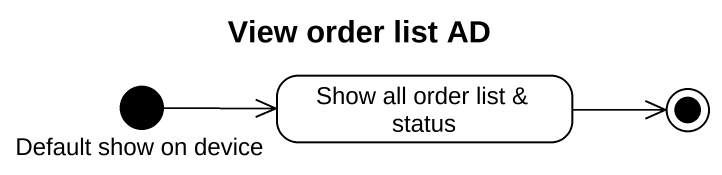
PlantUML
@startuml
title View order list AD
hide empty description
state "Default show on device" as Default_show_on_device <<start>>
state "Show all order list & status" as Show_all_order_list_status
Default_show_on_device -right-> Show_all_order_list_status
Show_all_order_list_status -right-> [*]
@enduml
